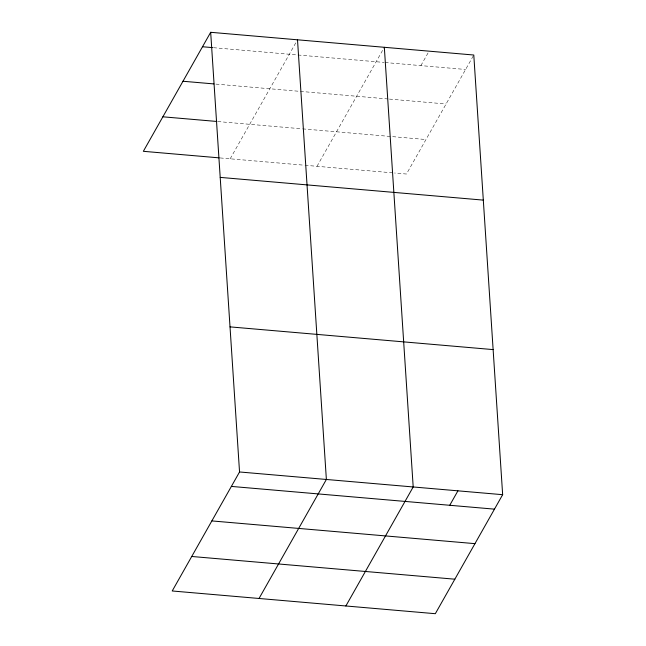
<?xml version="1.0" encoding="UTF-8"?>
<svg xmlns="http://www.w3.org/2000/svg" width="646" height="646" viewBox="0 0 646 646"><rect width="100%" height="100%" fill="white"/><g stroke="black" fill="none" stroke-linecap="round" stroke-linejoin="round"><path stroke-width="0.48" stroke-dasharray="3.23 2.42" d="M230.17 158.811L297.507 39.802M317 166.305L384.33 47.295M420.885 65.609L429.057 51.163M473.308 55.871L406.455 174.032L394.528 173.007M213.479 47.699L384.104 62.436M385.097 62.525L465.613 69.477M215.917 84.101L388.44 98.999M389.433 99.088L446.087 103.982M217.759 121.545L301.593 128.788M302.586 128.869L425.972 139.528M220.189 157.947L304.024 165.182M305.025 165.271L393.535 172.918"/><path stroke-width="0.97" d="M210.677 32.3L239.545 471.968L172.216 590.977L435.323 613.7L502.653 494.691L473.784 55.023L210.677 32.3L143.347 151.309L219.196 157.858M259.038 598.471L326.375 479.469L297.507 39.802M345.868 605.972L413.198 486.963L384.33 47.295M449.745 505.277L457.925 490.831M202.505 46.746L212.486 47.61M182.98 81.251L213.923 83.923M162.873 116.805L216.757 121.456M220.205 177.392L483.313 200.115M230.024 326.876L493.124 349.599M239.545 471.968L502.653 494.691M231.373 486.414L494.473 509.145M211.848 520.918L474.955 543.649M191.733 556.472L454.841 579.196"/></g></svg>
